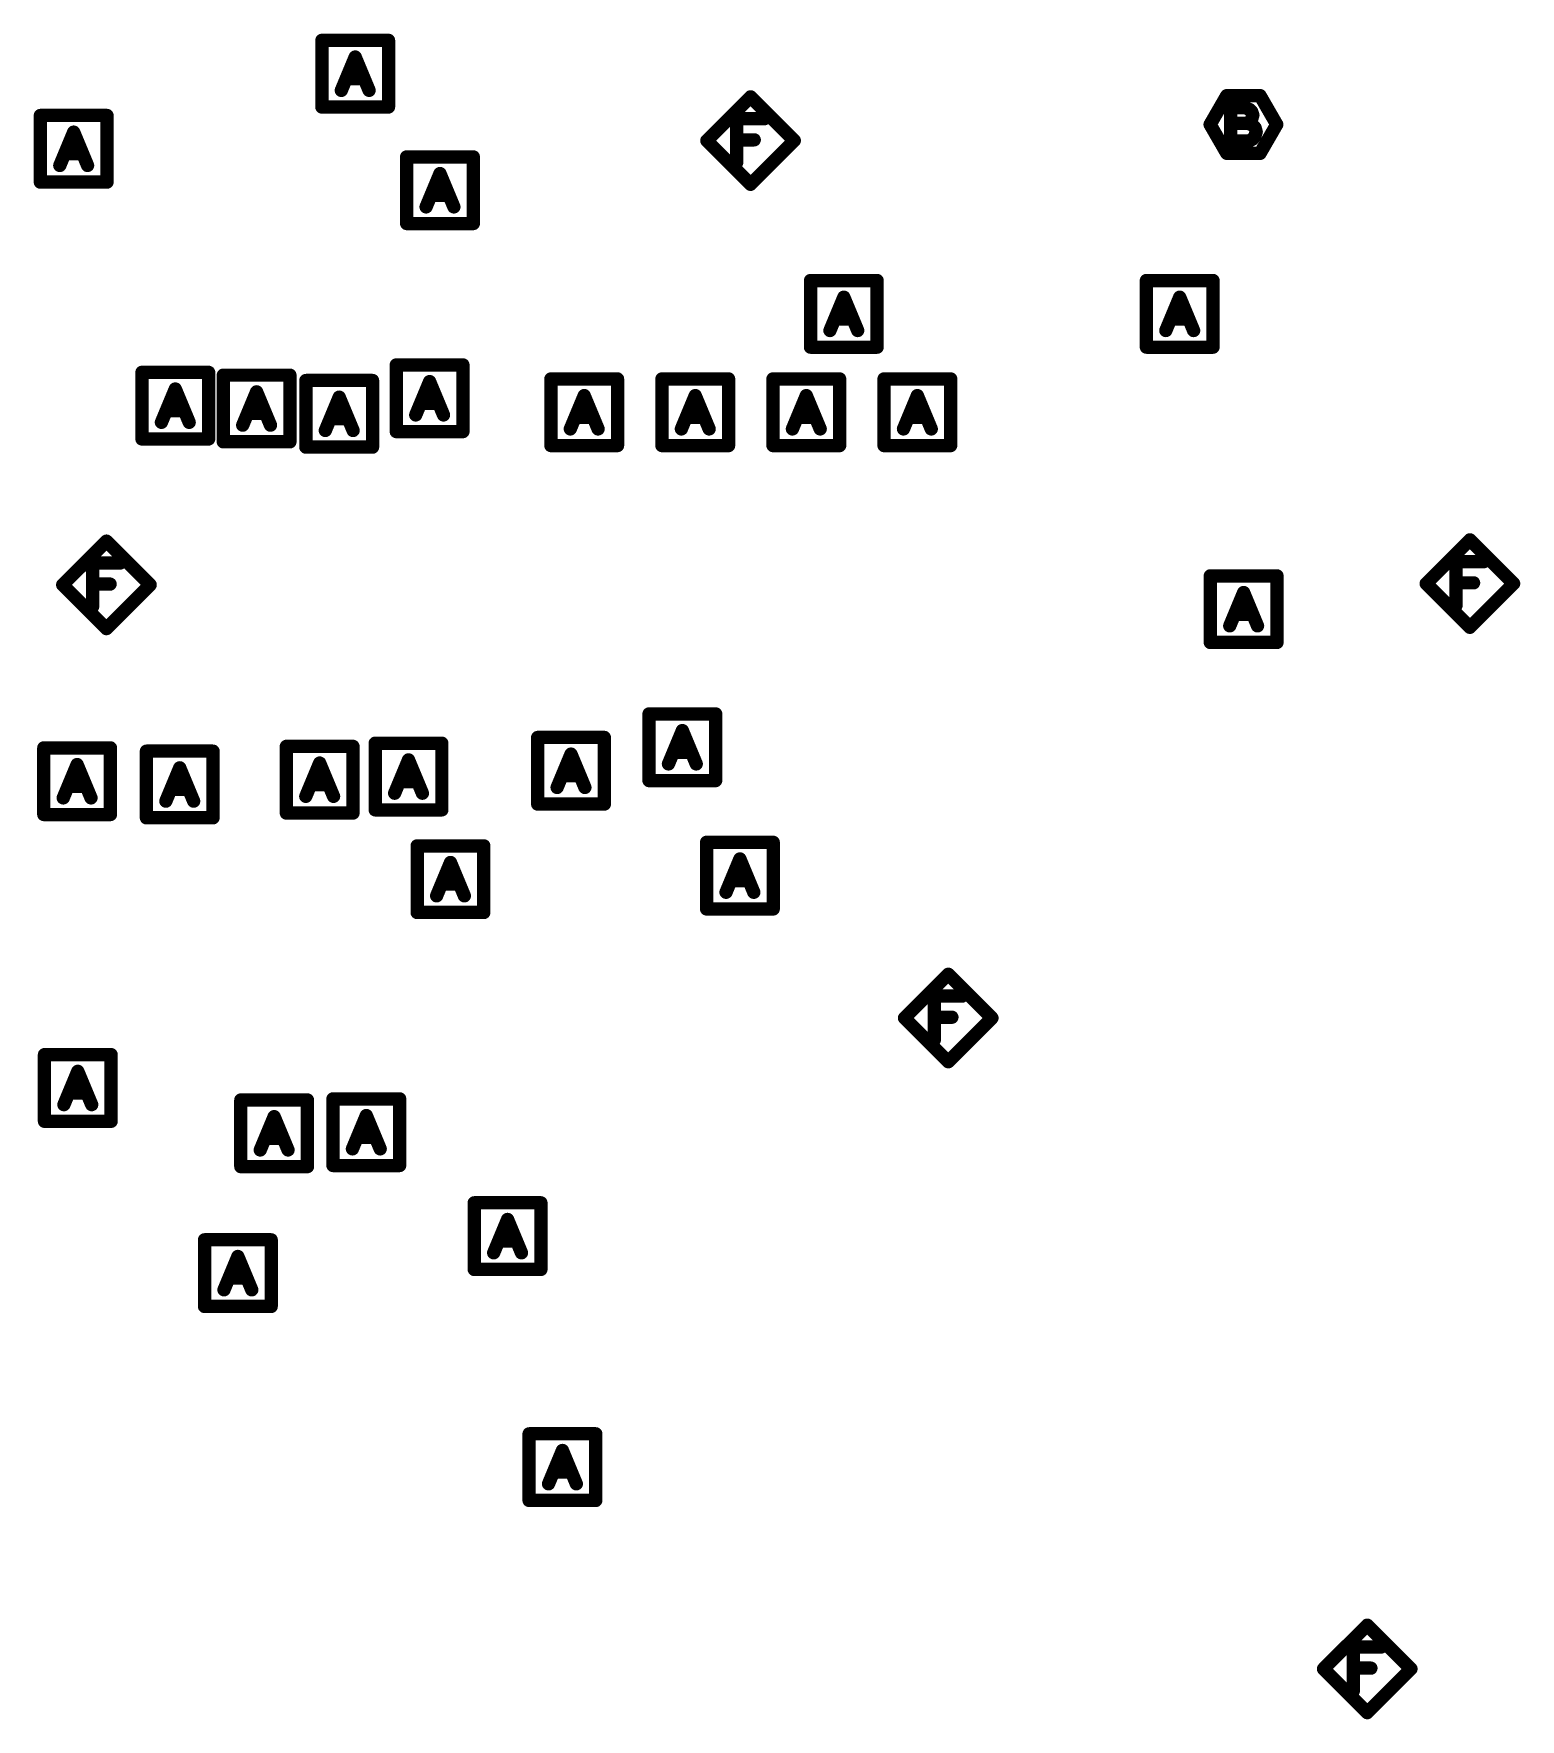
# Model space of a CAD drawing. Extents: x -14.2 to 19.9, y -5.2 to 16.9.
# Drawn here: x 3.184 to 3.853, y 3.235 to 3.994 of the extents above; entities that cross this region are included whole.
import ezdxf

# ---------------------------------------------------------------- set-up
doc = ezdxf.new("R2010")
doc.units = 0
doc.layers.get('0').update_dxf_attribs({"linetype": 'CONTINUOUS'})
doc.layers.add('FAB', color=2, linetype='CONTINUOUS')

# ---------------------------------------------------------------- blocks, each defined once
blk = doc.blocks.new('ROUND_1')
at = {"const_width": 0.003}
blk.add_lwpolyline([(-0.0015, 0, 1), (0.0015, 0, 1)], format="xyb", close=True, dxfattribs=at)

msp = doc.modelspace()

# ---------------------------------------------------------------- linework, layer by layer
at = {"layer": 'FAB', "const_width": 0.006}
for points in [[(3.3139, 3.96077), (3.3139, 3.99077)], [(3.3139, 3.99077), (3.3439, 3.99077)], [(3.3439, 3.99077), (3.3439, 3.96077)], [(3.32265, 3.96827), (3.3289, 3.98327)], [(3.3289, 3.98327), (3.33515, 3.96827)], [(3.3329, 3.97352), (3.3249, 3.97352)], [(3.7138, 3.9529), (3.7213, 3.96589)], [(3.7213, 3.96589), (3.7363, 3.96589)], [(3.7363, 3.96589), (3.7438, 3.9529)], [(3.3439, 3.96077), (3.3139, 3.96077)], [(3.48721, 3.94565), (3.5069, 3.96534)], [(3.5069, 3.96534), (3.52658, 3.94565)], [(3.7298, 3.9604), (3.72305, 3.9604)], [(3.72305, 3.9604), (3.72305, 3.9454)], [(3.73155, 3.95965), (3.7298, 3.9604)], [(3.73255, 3.95865), (3.73155, 3.95965)], [(3.73305, 3.95715), (3.73255, 3.95865)], [(3.18715, 3.92696), (3.18715, 3.95696)], [(3.18715, 3.95696), (3.21715, 3.95696)], [(3.21715, 3.95696), (3.21715, 3.92696)], [(3.50066, 3.93581), (3.50066, 3.95551)], [(3.50066, 3.95551), (3.51314, 3.95551)], [(3.7213, 3.93991), (3.7138, 3.9529)], [(3.7308, 3.9534), (3.72305, 3.9534)], [(3.7308, 3.9534), (3.7318, 3.95415)], [(3.73255, 3.9529), (3.7308, 3.9534)], [(3.7318, 3.95415), (3.73255, 3.9554)], [(3.73255, 3.9554), (3.73305, 3.95715)], [(3.73405, 3.9514), (3.73255, 3.9529)], [(3.73455, 3.94965), (3.73405, 3.9514)], [(3.7438, 3.9529), (3.7363, 3.93991)], [(3.1959, 3.93446), (3.20215, 3.94946)], [(3.20215, 3.94946), (3.2084, 3.93446)], [(3.5069, 3.92597), (3.48721, 3.94565)], [(3.50854, 3.94599), (3.50066, 3.94599)], [(3.52658, 3.94565), (3.5069, 3.92597)], [(3.72305, 3.9454), (3.7313, 3.9454)], [(3.7313, 3.9454), (3.73305, 3.9464)], [(3.73305, 3.9464), (3.73405, 3.9479)], [(3.73405, 3.9479), (3.73455, 3.94965)], [(3.20615, 3.93971), (3.19815, 3.93971)], [(3.35207, 3.90831), (3.35207, 3.93831)], [(3.35207, 3.93831), (3.38207, 3.93831)], [(3.38207, 3.93831), (3.38207, 3.90831)], [(3.7363, 3.93991), (3.7213, 3.93991)], [(3.36082, 3.91581), (3.36707, 3.93081)], [(3.36707, 3.93081), (3.37332, 3.91581)], [(3.21715, 3.92696), (3.18715, 3.92696)], [(3.37107, 3.92106), (3.36307, 3.92106)], [(3.38207, 3.90831), (3.35207, 3.90831)], [(3.53389, 3.85265), (3.53389, 3.88265)], [(3.53389, 3.88265), (3.56389, 3.88265)], [(3.56389, 3.88265), (3.56389, 3.85265)], [(3.68512, 3.85265), (3.68512, 3.88265)], [(3.68512, 3.88265), (3.71512, 3.88265)], [(3.71512, 3.88265), (3.71512, 3.85265)], [(3.54264, 3.86015), (3.54889, 3.87515)], [(3.54889, 3.87515), (3.55514, 3.86015)], [(3.69387, 3.86015), (3.70012, 3.87515)], [(3.70012, 3.87515), (3.70637, 3.86015)], [(3.55289, 3.8654), (3.54489, 3.8654)], [(3.70412, 3.8654), (3.69612, 3.8654)], [(3.56389, 3.85265), (3.53389, 3.85265)], [(3.71512, 3.85265), (3.68512, 3.85265)], [(3.3474, 3.81465), (3.3474, 3.84465)], [(3.3474, 3.84465), (3.3774, 3.84465)], [(3.3774, 3.84465), (3.3774, 3.81465)], [(3.2329, 3.81132), (3.2329, 3.84132)], [(3.2329, 3.84132), (3.2629, 3.84132)], [(3.2629, 3.84132), (3.2629, 3.81132)], [(3.2695, 3.81005), (3.2695, 3.84005)], [(3.2695, 3.84005), (3.2995, 3.84005)], [(3.2995, 3.84005), (3.2995, 3.81005)], [(3.3067, 3.80765), (3.3067, 3.83765)], [(3.3067, 3.83765), (3.3367, 3.83765)], [(3.3367, 3.83765), (3.3367, 3.80765)], [(3.35615, 3.82215), (3.3624, 3.83715)], [(3.3624, 3.83715), (3.36865, 3.82215)], [(3.417, 3.80835), (3.417, 3.83835)], [(3.417, 3.83835), (3.447, 3.83835)], [(3.447, 3.83835), (3.447, 3.80835)], [(3.467, 3.80835), (3.467, 3.83835)], [(3.467, 3.83835), (3.497, 3.83835)], [(3.497, 3.83835), (3.497, 3.80835)], [(3.517, 3.80835), (3.517, 3.83835)], [(3.517, 3.83835), (3.547, 3.83835)], [(3.547, 3.83835), (3.547, 3.80835)], [(3.567, 3.80835), (3.567, 3.83835)], [(3.567, 3.83835), (3.597, 3.83835)], [(3.597, 3.83835), (3.597, 3.80835)], [(3.24165, 3.81882), (3.2479, 3.83382)], [(3.2479, 3.83382), (3.25415, 3.81882)], [(3.27825, 3.81755), (3.2845, 3.83255)], [(3.2845, 3.83255), (3.29075, 3.81755)], [(3.31545, 3.81515), (3.3217, 3.83015)], [(3.3217, 3.83015), (3.32795, 3.81515)], [(3.42575, 3.81585), (3.432, 3.83085)], [(3.432, 3.83085), (3.43825, 3.81585)], [(3.47575, 3.81585), (3.482, 3.83085)], [(3.482, 3.83085), (3.48825, 3.81585)], [(3.52575, 3.81585), (3.532, 3.83085)], [(3.532, 3.83085), (3.53825, 3.81585)], [(3.57575, 3.81585), (3.582, 3.83085)], [(3.582, 3.83085), (3.58825, 3.81585)], [(3.2519, 3.82407), (3.2439, 3.82407)], [(3.2885, 3.8228), (3.2805, 3.8228)], [(3.3664, 3.8274), (3.3584, 3.8274)], [(3.3257, 3.8204), (3.3177, 3.8204)], [(3.3774, 3.81465), (3.3474, 3.81465)], [(3.436, 3.8211), (3.428, 3.8211)], [(3.486, 3.8211), (3.478, 3.8211)], [(3.536, 3.8211), (3.528, 3.8211)], [(3.586, 3.8211), (3.578, 3.8211)], [(3.2629, 3.81132), (3.2329, 3.81132)], [(3.2995, 3.81005), (3.2695, 3.81005)], [(3.3367, 3.80765), (3.3067, 3.80765)], [(3.447, 3.80835), (3.417, 3.80835)], [(3.497, 3.80835), (3.467, 3.80835)], [(3.547, 3.80835), (3.517, 3.80835)], [(3.597, 3.80835), (3.567, 3.80835)], [(3.19721, 3.74565), (3.2169, 3.76533)], [(3.2169, 3.76533), (3.23658, 3.74565)], [(3.81108, 3.74622), (3.83077, 3.7659)], [(3.83077, 3.7659), (3.85045, 3.74622)], [(3.21066, 3.73581), (3.21066, 3.75551)], [(3.21066, 3.75551), (3.22314, 3.75551)], [(3.82453, 3.73638), (3.82453, 3.75608)], [(3.82453, 3.75608), (3.83701, 3.75608)], [(3.2169, 3.72596), (3.19721, 3.74565)], [(3.21854, 3.74599), (3.21066, 3.74599)], [(3.23658, 3.74565), (3.2169, 3.72596)], [(3.7139, 3.7197), (3.7139, 3.7497)], [(3.7139, 3.7497), (3.7439, 3.7497)], [(3.7439, 3.7497), (3.7439, 3.7197)], [(3.83077, 3.72654), (3.81108, 3.74622)], [(3.83241, 3.74656), (3.82453, 3.74656)], [(3.85045, 3.74622), (3.83077, 3.72654)], [(3.72265, 3.7272), (3.7289, 3.7422)], [(3.7289, 3.7422), (3.73515, 3.7272)], [(3.7329, 3.73245), (3.7249, 3.73245)], [(3.7439, 3.7197), (3.7139, 3.7197)], [(3.46119, 3.65754), (3.46119, 3.68754)], [(3.46119, 3.68754), (3.49119, 3.68754)], [(3.49119, 3.68754), (3.49119, 3.65754)], [(3.46994, 3.66504), (3.47619, 3.68004)], [(3.47619, 3.68004), (3.48244, 3.66504)], [(3.1887, 3.64225), (3.1887, 3.67225)], [(3.1887, 3.67225), (3.2187, 3.67225)], [(3.2187, 3.67225), (3.2187, 3.64225)], [(3.2349, 3.64078), (3.2349, 3.67078)], [(3.2349, 3.67078), (3.2649, 3.67078)], [(3.2649, 3.67078), (3.2649, 3.64078)], [(3.2979, 3.64293), (3.2979, 3.67293)], [(3.2979, 3.67293), (3.3279, 3.67293)], [(3.3279, 3.67293), (3.3279, 3.64293)], [(3.3379, 3.64435), (3.3379, 3.67435)], [(3.3379, 3.67435), (3.3679, 3.67435)], [(3.3679, 3.67435), (3.3679, 3.64435)], [(3.41106, 3.64695), (3.41106, 3.67695)], [(3.41106, 3.67695), (3.44106, 3.67695)], [(3.44106, 3.67695), (3.44106, 3.64695)], [(3.48019, 3.67029), (3.47219, 3.67029)], [(3.19745, 3.64975), (3.2037, 3.66475)], [(3.2037, 3.66475), (3.20995, 3.64975)], [(3.24365, 3.64828), (3.2499, 3.66328)], [(3.2499, 3.66328), (3.25615, 3.64828)], [(3.30665, 3.65043), (3.3129, 3.66543)], [(3.3129, 3.66543), (3.31915, 3.65043)], [(3.34665, 3.65185), (3.3529, 3.66685)], [(3.3529, 3.66685), (3.35915, 3.65185)], [(3.41981, 3.65445), (3.42606, 3.66945)], [(3.42606, 3.66945), (3.43231, 3.65445)], [(3.2077, 3.655), (3.1997, 3.655)], [(3.3169, 3.65568), (3.3089, 3.65568)], [(3.3569, 3.6571), (3.3489, 3.6571)], [(3.43006, 3.6597), (3.42206, 3.6597)], [(3.49119, 3.65754), (3.46119, 3.65754)], [(3.2539, 3.65353), (3.2459, 3.65353)], [(3.2187, 3.64225), (3.1887, 3.64225)], [(3.2649, 3.64078), (3.2349, 3.64078)], [(3.3279, 3.64293), (3.2979, 3.64293)], [(3.3679, 3.64435), (3.3379, 3.64435)], [(3.44106, 3.64695), (3.41106, 3.64695)], [(3.3568, 3.59815), (3.3568, 3.62815)], [(3.3568, 3.62815), (3.3868, 3.62815)], [(3.3868, 3.62815), (3.3868, 3.59815)], [(3.4871, 3.59975), (3.4871, 3.62975)], [(3.4871, 3.62975), (3.5171, 3.62975)], [(3.5171, 3.62975), (3.5171, 3.59975)], [(3.36555, 3.60565), (3.3718, 3.62065)], [(3.3718, 3.62065), (3.37805, 3.60565)], [(3.49585, 3.60725), (3.5021, 3.62225)], [(3.5021, 3.62225), (3.50835, 3.60725)], [(3.3758, 3.6109), (3.3678, 3.6109)], [(3.5061, 3.6125), (3.4981, 3.6125)], [(3.3868, 3.59815), (3.3568, 3.59815)], [(3.5171, 3.59975), (3.4871, 3.59975)], [(3.57621, 3.55065), (3.5959, 3.57034)], [(3.5959, 3.57034), (3.61558, 3.55065)], [(3.58966, 3.54081), (3.58966, 3.56051)], [(3.58966, 3.56051), (3.60214, 3.56051)], [(3.5959, 3.53097), (3.57621, 3.55065)], [(3.59754, 3.55099), (3.58966, 3.55099)], [(3.61558, 3.55065), (3.5959, 3.53097)], [(3.189, 3.50415), (3.189, 3.53415)], [(3.189, 3.53415), (3.219, 3.53415)], [(3.219, 3.53415), (3.219, 3.50415)], [(3.19775, 3.51165), (3.204, 3.52665)], [(3.204, 3.52665), (3.21025, 3.51165)], [(3.208, 3.5169), (3.2, 3.5169)], [(3.2774, 3.48375), (3.2774, 3.51375)], [(3.2774, 3.51375), (3.3074, 3.51375)], [(3.3074, 3.51375), (3.3074, 3.48375)], [(3.3189, 3.48424), (3.3189, 3.51424)], [(3.3189, 3.51424), (3.3489, 3.51424)], [(3.3489, 3.51424), (3.3489, 3.48424)], [(3.219, 3.50415), (3.189, 3.50415)], [(3.28615, 3.49125), (3.2924, 3.50625)], [(3.2924, 3.50625), (3.29865, 3.49125)], [(3.32765, 3.49174), (3.3339, 3.50674)], [(3.3339, 3.50674), (3.34015, 3.49174)], [(3.2964, 3.4965), (3.2884, 3.4965)], [(3.3379, 3.49699), (3.3299, 3.49699)], [(3.3074, 3.48375), (3.2774, 3.48375)], [(3.3489, 3.48424), (3.3189, 3.48424)], [(3.3825, 3.43745), (3.3825, 3.46745)], [(3.3825, 3.46745), (3.4125, 3.46745)], [(3.4125, 3.46745), (3.4125, 3.43745)], [(3.39125, 3.44495), (3.3975, 3.45995)], [(3.3975, 3.45995), (3.40375, 3.44495)], [(3.26107, 3.42079), (3.26107, 3.45079)], [(3.26107, 3.45079), (3.29107, 3.45079)], [(3.29107, 3.45079), (3.29107, 3.42079)], [(3.4015, 3.4502), (3.3935, 3.4502)], [(3.26982, 3.42829), (3.27607, 3.44329)], [(3.27607, 3.44329), (3.28232, 3.42829)], [(3.4125, 3.43745), (3.3825, 3.43745)], [(3.28007, 3.43354), (3.27207, 3.43354)], [(3.29107, 3.42079), (3.26107, 3.42079)], [(3.4072, 3.33345), (3.4072, 3.36345)], [(3.4072, 3.36345), (3.4372, 3.36345)], [(3.4372, 3.36345), (3.4372, 3.33345)], [(3.41595, 3.34095), (3.4222, 3.35595)], [(3.4222, 3.35595), (3.42845, 3.34095)], [(3.4262, 3.3462), (3.4182, 3.3462)], [(3.4372, 3.33345), (3.4072, 3.33345)], [(3.76486, 3.25762), (3.78455, 3.2773)], [(3.78455, 3.2773), (3.80423, 3.25762)], [(3.77831, 3.24778), (3.77831, 3.26748)], [(3.77831, 3.26748), (3.79079, 3.26748)], [(3.78455, 3.23793), (3.76486, 3.25762)], [(3.78619, 3.25796), (3.77831, 3.25796)], [(3.80423, 3.25762), (3.78455, 3.23793)]]:
    msp.add_lwpolyline(points, dxfattribs=at)

# ---------------------------------------------------------------- block references
at = {"layer": 'FAB'}
for p in [(3.3139, 3.99077), (3.3139, 3.99077), (3.3439, 3.99077), (3.3439, 3.99077), (3.3289, 3.98327), (3.3289, 3.98327), (3.3249, 3.97352), (3.3329, 3.97352), (3.32265, 3.96827), (3.33515, 3.96827), (3.7213, 3.96589), (3.7213, 3.96589), (3.7363, 3.96589), (3.7363, 3.96589), (3.3139, 3.96077), (3.3139, 3.96077), (3.3439, 3.96077), (3.3439, 3.96077), (3.5069, 3.96534), (3.5069, 3.96534), (3.72305, 3.9604), (3.72305, 3.9604), (3.7298, 3.9604), (3.7298, 3.9604), (3.73155, 3.95965), (3.73155, 3.95965), (3.73255, 3.95865), (3.73255, 3.95865), (3.18715, 3.95696), (3.18715, 3.95696), (3.21715, 3.95696), (3.21715, 3.95696), (3.50066, 3.95551), (3.50066, 3.95551), (3.51314, 3.95551), (3.7138, 3.9529), (3.7138, 3.9529), (3.72305, 3.9534), (3.7308, 3.9534), (3.7308, 3.9534), (3.7308, 3.9534), (3.7318, 3.95415), (3.7318, 3.95415), (3.73255, 3.9554), (3.73255, 3.9554), (3.73255, 3.9529), (3.73255, 3.9529), (3.73305, 3.95715), (3.73305, 3.95715), (3.73405, 3.9514), (3.73405, 3.9514), (3.7438, 3.9529), (3.7438, 3.9529), (3.20215, 3.94946), (3.20215, 3.94946), (3.48721, 3.94565), (3.48721, 3.94565), (3.50066, 3.94599), (3.50854, 3.94599), (3.52658, 3.94565), (3.52658, 3.94565), (3.72305, 3.9454), (3.72305, 3.9454), (3.7313, 3.9454), (3.7313, 3.9454), (3.73305, 3.9464), (3.73305, 3.9464), (3.73405, 3.9479), (3.73405, 3.9479), (3.73455, 3.94965), (3.73455, 3.94965), (3.19815, 3.93971), (3.20615, 3.93971), (3.35207, 3.93831), (3.35207, 3.93831), (3.38207, 3.93831), (3.38207, 3.93831), (3.50066, 3.93581), (3.7213, 3.93991), (3.7213, 3.93991), (3.7363, 3.93991), (3.7363, 3.93991), (3.1959, 3.93446), (3.2084, 3.93446), (3.36707, 3.93081), (3.36707, 3.93081), (3.18715, 3.92696), (3.18715, 3.92696), (3.21715, 3.92696), (3.21715, 3.92696), (3.36307, 3.92106), (3.37107, 3.92106), (3.5069, 3.92597), (3.5069, 3.92597), (3.36082, 3.91581), (3.37332, 3.91581), (3.35207, 3.90831), (3.35207, 3.90831), (3.38207, 3.90831), (3.38207, 3.90831), (3.53389, 3.88265), (3.53389, 3.88265), (3.56389, 3.88265), (3.56389, 3.88265), (3.68512, 3.88265), (3.68512, 3.88265), (3.71512, 3.88265), (3.71512, 3.88265), (3.54889, 3.87515), (3.54889, 3.87515), (3.70012, 3.87515), (3.70012, 3.87515), (3.54264, 3.86015), (3.54489, 3.8654), (3.55289, 3.8654), (3.55514, 3.86015), (3.69387, 3.86015), (3.69612, 3.8654), (3.70412, 3.8654), (3.70637, 3.86015), (3.53389, 3.85265), (3.53389, 3.85265), (3.56389, 3.85265), (3.56389, 3.85265), (3.68512, 3.85265), (3.68512, 3.85265), (3.71512, 3.85265), (3.71512, 3.85265), (3.3474, 3.84465), (3.3474, 3.84465), (3.3774, 3.84465), (3.3774, 3.84465), (3.2329, 3.84132), (3.2329, 3.84132), (3.2629, 3.84132), (3.2629, 3.84132), (3.2695, 3.84005), (3.2695, 3.84005), (3.2995, 3.84005), (3.2995, 3.84005), (3.3067, 3.83765), (3.3067, 3.83765), (3.3367, 3.83765), (3.3367, 3.83765), (3.3624, 3.83715), (3.3624, 3.83715), (3.417, 3.83835), (3.417, 3.83835), (3.447, 3.83835), (3.447, 3.83835), (3.467, 3.83835), (3.467, 3.83835), (3.497, 3.83835), (3.497, 3.83835), (3.517, 3.83835), (3.517, 3.83835), (3.547, 3.83835), (3.547, 3.83835), (3.567, 3.83835), (3.567, 3.83835), (3.597, 3.83835), (3.597, 3.83835), (3.2479, 3.83382), (3.2479, 3.83382), (3.2845, 3.83255), (3.2845, 3.83255), (3.3217, 3.83015), (3.3217, 3.83015), (3.432, 3.83085), (3.432, 3.83085), (3.482, 3.83085), (3.482, 3.83085), (3.532, 3.83085), (3.532, 3.83085), (3.582, 3.83085), (3.582, 3.83085), (3.2439, 3.82407), (3.2519, 3.82407), (3.2805, 3.8228), (3.2885, 3.8228), (3.35615, 3.82215), (3.3584, 3.8274), (3.3664, 3.8274), (3.36865, 3.82215), (3.24165, 3.81882), (3.25415, 3.81882), (3.27825, 3.81755), (3.29075, 3.81755), (3.31545, 3.81515), (3.3177, 3.8204), (3.3257, 3.8204), (3.32795, 3.81515), (3.3474, 3.81465), (3.3474, 3.81465), (3.3774, 3.81465), (3.3774, 3.81465), (3.42575, 3.81585), (3.428, 3.8211), (3.436, 3.8211), (3.43825, 3.81585), (3.47575, 3.81585), (3.478, 3.8211), (3.486, 3.8211), (3.48825, 3.81585), (3.52575, 3.81585), (3.528, 3.8211), (3.536, 3.8211), (3.53825, 3.81585), (3.57575, 3.81585), (3.578, 3.8211), (3.586, 3.8211), (3.58825, 3.81585), (3.2329, 3.81132), (3.2329, 3.81132), (3.2629, 3.81132), (3.2629, 3.81132), (3.2695, 3.81005), (3.2695, 3.81005), (3.2995, 3.81005), (3.2995, 3.81005), (3.3067, 3.80765), (3.3067, 3.80765), (3.3367, 3.80765), (3.3367, 3.80765), (3.417, 3.80835), (3.417, 3.80835), (3.447, 3.80835), (3.447, 3.80835), (3.467, 3.80835), (3.467, 3.80835), (3.497, 3.80835), (3.497, 3.80835), (3.517, 3.80835), (3.517, 3.80835), (3.547, 3.80835), (3.547, 3.80835), (3.567, 3.80835), (3.567, 3.80835), (3.597, 3.80835), (3.597, 3.80835), (3.2169, 3.76533), (3.2169, 3.76533), (3.83077, 3.7659), (3.83077, 3.7659), (3.21066, 3.75551), (3.21066, 3.75551), (3.22314, 3.75551), (3.82453, 3.75608), (3.82453, 3.75608), (3.83701, 3.75608), (3.19721, 3.74565), (3.19721, 3.74565), (3.21066, 3.74599), (3.21854, 3.74599), (3.23658, 3.74565), (3.23658, 3.74565), (3.7139, 3.7497), (3.7139, 3.7497), (3.7439, 3.7497), (3.7439, 3.7497), (3.81108, 3.74622), (3.81108, 3.74622), (3.82453, 3.74656), (3.83241, 3.74656), (3.85045, 3.74622), (3.85045, 3.74622), (3.7289, 3.7422), (3.7289, 3.7422), (3.21066, 3.73581), (3.7249, 3.73245), (3.7329, 3.73245), (3.82453, 3.73638), (3.2169, 3.72596), (3.2169, 3.72596), (3.72265, 3.7272), (3.73515, 3.7272), (3.83077, 3.72654), (3.83077, 3.72654), (3.7139, 3.7197), (3.7139, 3.7197), (3.7439, 3.7197), (3.7439, 3.7197), (3.46119, 3.68754), (3.46119, 3.68754), (3.49119, 3.68754), (3.49119, 3.68754), (3.47619, 3.68004), (3.47619, 3.68004), (3.1887, 3.67225), (3.1887, 3.67225), (3.2187, 3.67225), (3.2187, 3.67225), (3.2349, 3.67078), (3.2349, 3.67078), (3.2649, 3.67078), (3.2649, 3.67078), (3.2979, 3.67293), (3.2979, 3.67293), (3.3279, 3.67293), (3.3279, 3.67293), (3.3379, 3.67435), (3.3379, 3.67435), (3.3679, 3.67435), (3.3679, 3.67435), (3.41106, 3.67695), (3.41106, 3.67695), (3.44106, 3.67695), (3.44106, 3.67695), (3.47219, 3.67029), (3.48019, 3.67029), (3.2037, 3.66475), (3.2037, 3.66475), (3.2499, 3.66328), (3.2499, 3.66328), (3.3129, 3.66543), (3.3129, 3.66543), (3.3529, 3.66685), (3.3529, 3.66685), (3.42606, 3.66945), (3.42606, 3.66945), (3.46994, 3.66504), (3.48244, 3.66504), (3.1997, 3.655), (3.2077, 3.655), (3.3089, 3.65568), (3.3169, 3.65568), (3.3489, 3.6571), (3.3569, 3.6571), (3.42206, 3.6597), (3.43006, 3.6597), (3.46119, 3.65754), (3.46119, 3.65754), (3.49119, 3.65754), (3.49119, 3.65754), (3.19745, 3.64975), (3.20995, 3.64975), (3.24365, 3.64828), (3.2459, 3.65353), (3.2539, 3.65353), (3.25615, 3.64828), (3.30665, 3.65043), (3.31915, 3.65043), (3.34665, 3.65185), (3.35915, 3.65185), (3.41981, 3.65445), (3.43231, 3.65445), (3.1887, 3.64225), (3.1887, 3.64225), (3.2187, 3.64225), (3.2187, 3.64225), (3.2349, 3.64078), (3.2349, 3.64078), (3.2649, 3.64078), (3.2649, 3.64078), (3.2979, 3.64293), (3.2979, 3.64293), (3.3279, 3.64293), (3.3279, 3.64293), (3.3379, 3.64435), (3.3379, 3.64435), (3.3679, 3.64435), (3.3679, 3.64435), (3.41106, 3.64695), (3.41106, 3.64695), (3.44106, 3.64695), (3.44106, 3.64695), (3.3568, 3.62815), (3.3568, 3.62815), (3.3868, 3.62815), (3.3868, 3.62815), (3.4871, 3.62975), (3.4871, 3.62975), (3.5171, 3.62975), (3.5171, 3.62975), (3.3718, 3.62065), (3.3718, 3.62065), (3.5021, 3.62225), (3.5021, 3.62225), (3.3678, 3.6109), (3.3758, 3.6109), (3.4981, 3.6125), (3.5061, 3.6125), (3.36555, 3.60565), (3.37805, 3.60565), (3.49585, 3.60725), (3.50835, 3.60725), (3.3568, 3.59815), (3.3568, 3.59815), (3.3868, 3.59815), (3.3868, 3.59815), (3.4871, 3.59975), (3.4871, 3.59975), (3.5171, 3.59975), (3.5171, 3.59975), (3.5959, 3.57034), (3.5959, 3.57034), (3.58966, 3.56051), (3.58966, 3.56051), (3.60214, 3.56051), (3.57621, 3.55065), (3.57621, 3.55065), (3.58966, 3.55099), (3.59754, 3.55099), (3.61558, 3.55065), (3.61558, 3.55065), (3.58966, 3.54081), (3.189, 3.53415), (3.189, 3.53415), (3.219, 3.53415), (3.219, 3.53415), (3.204, 3.52665), (3.204, 3.52665), (3.5959, 3.53097), (3.5959, 3.53097), (3.19775, 3.51165), (3.2, 3.5169), (3.208, 3.5169), (3.21025, 3.51165), (3.2774, 3.51375), (3.2774, 3.51375), (3.3074, 3.51375), (3.3074, 3.51375), (3.3189, 3.51424), (3.3189, 3.51424), (3.3489, 3.51424), (3.3489, 3.51424), (3.189, 3.50415), (3.189, 3.50415), (3.219, 3.50415), (3.219, 3.50415), (3.2924, 3.50625), (3.2924, 3.50625), (3.3339, 3.50674), (3.3339, 3.50674), (3.2884, 3.4965), (3.2964, 3.4965), (3.3299, 3.49699), (3.3379, 3.49699), (3.28615, 3.49125), (3.29865, 3.49125), (3.32765, 3.49174), (3.34015, 3.49174), (3.2774, 3.48375), (3.2774, 3.48375), (3.3074, 3.48375), (3.3074, 3.48375), (3.3189, 3.48424), (3.3189, 3.48424), (3.3489, 3.48424), (3.3489, 3.48424), (3.3825, 3.46745), (3.3825, 3.46745), (3.4125, 3.46745), (3.4125, 3.46745), (3.3975, 3.45995), (3.3975, 3.45995), (3.26107, 3.45079), (3.26107, 3.45079), (3.29107, 3.45079), (3.29107, 3.45079), (3.3935, 3.4502), (3.4015, 3.4502), (3.27607, 3.44329), (3.27607, 3.44329), (3.39125, 3.44495), (3.40375, 3.44495), (3.3825, 3.43745), (3.3825, 3.43745), (3.4125, 3.43745), (3.4125, 3.43745), (3.26982, 3.42829), (3.27207, 3.43354), (3.28007, 3.43354), (3.28232, 3.42829), (3.26107, 3.42079), (3.26107, 3.42079), (3.29107, 3.42079), (3.29107, 3.42079), (3.4072, 3.36345), (3.4072, 3.36345), (3.4372, 3.36345), (3.4372, 3.36345), (3.4222, 3.35595), (3.4222, 3.35595), (3.4182, 3.3462), (3.4262, 3.3462), (3.41595, 3.34095), (3.42845, 3.34095), (3.4072, 3.33345), (3.4072, 3.33345), (3.4372, 3.33345), (3.4372, 3.33345), (3.78455, 3.2773), (3.78455, 3.2773), (3.77831, 3.26748), (3.77831, 3.26748), (3.79079, 3.26748), (3.76486, 3.25762), (3.76486, 3.25762), (3.77831, 3.25796), (3.78619, 3.25796), (3.80423, 3.25762), (3.80423, 3.25762), (3.77831, 3.24778), (3.78455, 3.23793), (3.78455, 3.23793)]:
    msp.add_blockref('ROUND_1', p, dxfattribs=at)

doc.saveas('drawing.dxf')
